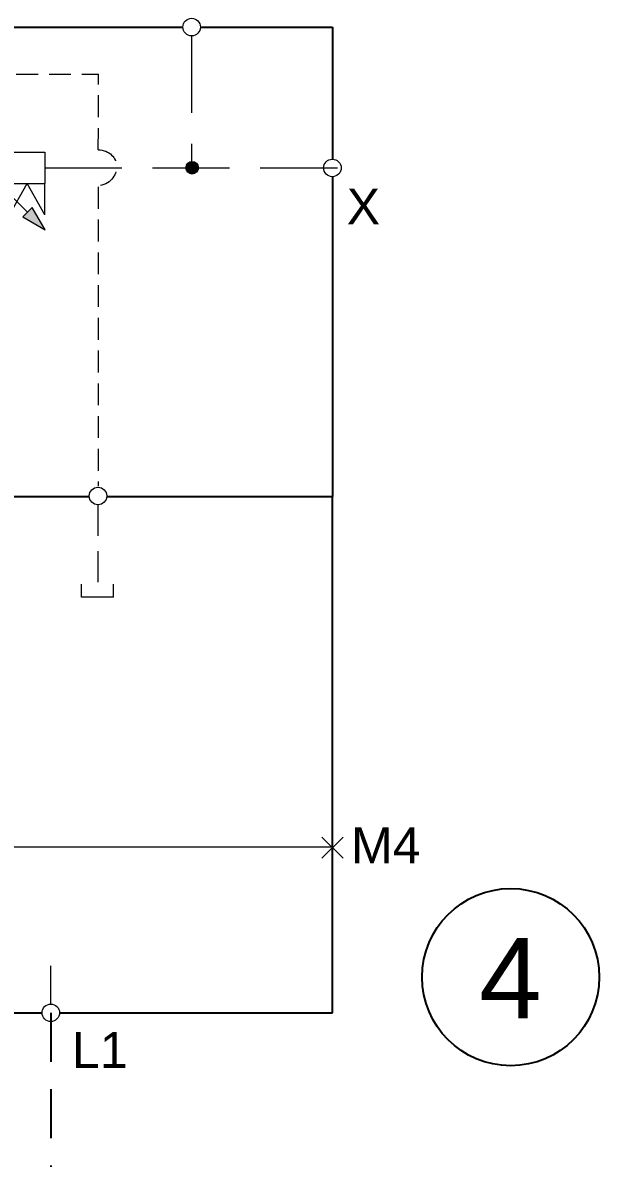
# Model space of a CAD drawing. Header units: inches. Extents: x -45549 to -45252, y 2679 to 2889.
# Drawn here: x -45495.01 to -45481.8, y 2711.41 to 2737.42 of the extents above; entities that cross this region are included whole.
import ezdxf

# ---------------------------------------------------------------- set-up
doc = ezdxf.new("R2010")
doc.units = ezdxf.units.IN
doc.header["$MEASUREMENT"] = 0
for name, pattern in [('AI-Linetype-1', [2.469446, 1.76389, -0.705556]), ('AI-Linetype-2', [2.469446, 1.76389, -0.705556]), ('AI-Linetype-20', [1.058334, 0.705556, -0.352778]), ('DASHED', [0.75, 0.5, -0.25]), ('HIDDEN', [3.5, 2.25, -1.25])]:
    doc.linetypes.add(name, pattern=pattern)
doc.layers.add('katman 1', color=7, linetype='Continuous')
doc.styles.get("Standard").update_dxf_attribs({"font": 'arial.ttf'})

msp = doc.modelspace()

# ---------------------------------------------------------------- linework, layer by layer
at = {"color": 2, "linetype": 'ByBlock'}
for p, q in [((-45505.114, 2737.32), (-45491.339, 2737.32)), ((-45490.937, 2737.32), (-45487.913, 2737.32)), ((-45487.913, 2737.32), (-45487.913, 2734.295)), ((-45487.913, 2733.894), (-45487.913, 2726.569)), ((-45497.388, 2726.569), (-45493.482, 2726.569)), ((-45493.082, 2726.569), (-45487.913, 2726.569)), ((-45487.913, 2714.744), (-45487.913, 2726.569)), ((-45507.063, 2714.744), (-45494.564, 2714.744)), ((-45494.163, 2714.744), (-45487.913, 2714.744))]:
    msp.add_line(p, q, dxfattribs=at)
at = {"color": 4, "linetype": 'HIDDEN', "ltscale": 0.5}
msp.add_line((-45494.363, 2714.744), (-45494.363, 2693.368), dxfattribs=at)
at = {"color": 7, "linetype": 'Continuous'}
msp.add_circle((-45483.83, 2715.56), 2.029, dxfattribs=at)
at = {"layer": 'katman 1', "color": 7, "linetype": 'AI-Linetype-2', "lineweight": 9}
msp.add_line((-45491.138, 2737.119), (-45491.138, 2734.095), dxfattribs=at)
at = {"layer": 'katman 1', "color": 7, "linetype": 'DASHED', "lineweight": 9}
for p, q in [((-45496.653, 2736.245), (-45493.272, 2736.245)), ((-45493.275, 2734.508), (-45493.272, 2736.245)), ((-45493.28, 2733.66), (-45493.28, 2726.808))]:
    msp.add_line(p, q, dxfattribs=at)
at = {"layer": 'katman 1', "color": 7, "lineweight": 9}
for p, q in [((-45496.115, 2734.453), (-45494.503, 2734.453)), ((-45494.503, 2734.453), (-45494.503, 2733.736)), ((-45496.115, 2733.736), (-45494.503, 2733.736)), ((-45499.645, 2718.546), (-45487.95, 2718.546)), ((-45488.155, 2718.767), (-45487.668, 2718.281)), ((-45487.668, 2718.767), (-45488.155, 2718.281)), ((-45494.363, 2714.944), (-45494.363, 2715.819))]:
    msp.add_line(p, q, dxfattribs=at)
at = {"layer": 'katman 1', "color": 7, "lineweight": 18}
for p, q in [((-45495.818, 2734.004), (-45494.895, 2733.081)), ((-45495.309, 2733.02), (-45494.906, 2733.736)), ((-45494.503, 2733.02), (-45494.906, 2733.736)), ((-45494.503, 2733.02), (-45494.503, 2733.736)), ((-45494.788, 2733.188), (-45495.001, 2732.974)), ((-45494.494, 2732.68), (-45494.788, 2733.188)), ((-45495.001, 2732.974), (-45494.494, 2732.68)), ((-45493.656, 2724.264), (-45493.656, 2724.56)), ((-45492.928, 2724.264), (-45492.928, 2724.56)), ((-45492.928, 2724.264), (-45493.656, 2724.264))]:
    msp.add_line(p, q, dxfattribs=at)
at = {"layer": 'katman 1', "color": 7, "linetype": 'AI-Linetype-1', "lineweight": 9}
msp.add_line((-45494.503, 2734.095), (-45487.178, 2734.095), dxfattribs=at)
at = {"layer": 'katman 1', "color": 7, "lineweight": 0}
for p, q in [((-45494.788, 2733.188), (-45495.001, 2732.974)), ((-45494.494, 2732.68), (-45494.788, 2733.188)), ((-45495.001, 2732.974), (-45494.494, 2732.68))]:
    msp.add_line(p, q, dxfattribs=at)
at = {"layer": 'katman 1', "color": 7, "linetype": 'AI-Linetype-20', "lineweight": 9}
msp.add_line((-45493.282, 2726.373), (-45493.282, 2724.436), dxfattribs=at)
at = {"layer": 'katman 1', "color": 7, "lineweight": 9}
for points in [[(-45490.937, 2737.32), (-45490.937, 2737.431), (-45491.027, 2737.521), (-45491.138, 2737.521), (-45491.249, 2737.521), (-45491.339, 2737.431), (-45491.339, 2737.32), (-45491.339, 2737.209), (-45491.249, 2737.119), (-45491.138, 2737.119), (-45491.027, 2737.119), (-45490.937, 2737.209), (-45490.937, 2737.32)], [(-45491.269, 2734.098), (-45491.269, 2734.019), (-45491.205, 2733.954), (-45491.125, 2733.954), (-45491.045, 2733.954), (-45490.981, 2734.019), (-45490.981, 2734.098), (-45490.981, 2734.178), (-45491.045, 2734.242), (-45491.125, 2734.242), (-45491.205, 2734.242), (-45491.269, 2734.178), (-45491.269, 2734.098)], [(-45491.269, 2734.098), (-45491.269, 2734.019), (-45491.205, 2733.954), (-45491.125, 2733.954), (-45491.045, 2733.954), (-45490.981, 2734.019), (-45490.981, 2734.098), (-45490.981, 2734.178), (-45491.045, 2734.242), (-45491.125, 2734.242), (-45491.205, 2734.242), (-45491.269, 2734.178), (-45491.269, 2734.098)], [(-45491.239, 2734.095), (-45491.239, 2734.039), (-45491.194, 2733.994), (-45491.138, 2733.994), (-45491.083, 2733.994), (-45491.038, 2734.039), (-45491.038, 2734.095), (-45491.038, 2734.15), (-45491.083, 2734.195), (-45491.138, 2734.195), (-45491.194, 2734.195), (-45491.239, 2734.15), (-45491.239, 2734.095)], [(-45487.712, 2734.095), (-45487.712, 2734.205), (-45487.802, 2734.295), (-45487.913, 2734.295), (-45488.024, 2734.295), (-45488.114, 2734.205), (-45488.114, 2734.095), (-45488.114, 2733.984), (-45488.024, 2733.894), (-45487.913, 2733.894), (-45487.802, 2733.894), (-45487.712, 2733.984), (-45487.712, 2734.095)], [(-45493.081, 2726.581), (-45493.081, 2726.691), (-45493.171, 2726.78), (-45493.282, 2726.78), (-45493.393, 2726.78), (-45493.483, 2726.691), (-45493.483, 2726.581), (-45493.483, 2726.47), (-45493.393, 2726.381), (-45493.282, 2726.381), (-45493.171, 2726.381), (-45493.081, 2726.47), (-45493.081, 2726.581)], [(-45494.163, 2714.744), (-45494.163, 2714.854), (-45494.253, 2714.944), (-45494.363, 2714.944), (-45494.474, 2714.944), (-45494.564, 2714.854), (-45494.564, 2714.744), (-45494.564, 2714.633), (-45494.474, 2714.543), (-45494.363, 2714.543), (-45494.253, 2714.543), (-45494.163, 2714.633), (-45494.163, 2714.744)]]:
    msp.add_open_spline(points, degree=3, knots=[0, 0, 0, 0, 1, 1, 1, 2, 2, 2, 3, 3, 3, 4, 4, 4, 4], dxfattribs=at)
at = {"layer": 'katman 1', "color": 7, "linetype": 'DASHED', "lineweight": 9}
msp.add_open_spline([(-45493.275, 2734.508), (-45493.023, 2734.508), (-45492.854, 2734.317), (-45492.854, 2734.125), (-45492.854, 2733.933), (-45493.002, 2733.687), (-45493.296, 2733.687)], degree=3, knots=[0, 0, 0, 0, 1, 1, 1, 2, 2, 2, 2], dxfattribs=at)
at = {"layer": 'katman 1', "color": 7, "lineweight": 0}
for points in [[(-45487.712, 2734.095), (-45487.712, 2734.205), (-45487.802, 2734.295), (-45487.913, 2734.295), (-45488.024, 2734.295), (-45488.114, 2734.205), (-45488.114, 2734.095), (-45488.114, 2733.984), (-45488.024, 2733.894), (-45487.913, 2733.894), (-45487.802, 2733.894), (-45487.712, 2733.984), (-45487.712, 2734.095)], [(-45493.081, 2726.581), (-45493.081, 2726.691), (-45493.171, 2726.78), (-45493.282, 2726.78), (-45493.393, 2726.78), (-45493.483, 2726.691), (-45493.483, 2726.581), (-45493.483, 2726.47), (-45493.393, 2726.381), (-45493.282, 2726.381), (-45493.171, 2726.381), (-45493.081, 2726.47), (-45493.081, 2726.581)]]:
    msp.add_open_spline(points, degree=3, knots=[0, 0, 0, 0, 1, 1, 1, 2, 2, 2, 3, 3, 3, 4, 4, 4, 4], dxfattribs=at)
at = {"layer": 'katman 1', "color": 7, "linetype": 'Continuous', "lineweight": 9}
for points in [[(-45491.227, 2733.996), (-45491.269, 2734.098), (-45491.227, 2734.2)], [(-45491.125, 2733.954), (-45491.227, 2734.2), (-45491.125, 2734.242)], [(-45491.227, 2733.996), (-45491.227, 2734.2), (-45491.125, 2733.954)], [(-45491.125, 2733.954), (-45491.125, 2734.242), (-45491.023, 2733.996)], [(-45491.023, 2733.996), (-45491.125, 2734.242), (-45491.023, 2734.2)], [(-45491.023, 2733.996), (-45491.023, 2734.2), (-45490.981, 2734.098)]]:
    msp.add_solid(points, dxfattribs=at)
at = {"layer": 'katman 1', "color": 7, "linetype": 'Continuous'}
for points in [[(-45494.788, 2732.85), (-45495.001, 2732.974), (-45494.788, 2733.188)], [(-45494.788, 2732.85), (-45494.788, 2733.188), (-45494.494, 2732.68)]]:
    msp.add_solid(points, dxfattribs=at)

# ---------------------------------------------------------------- texts
at = {"color": 7, "linetype": 'Continuous'}
msp.add_text('4', height=1.842, dxfattribs=at).set_placement((-45484.551, 2714.617))
at = {"layer": 'katman 1', "color": 7}
for s, height, p in [('X', 0.822, (-45487.586, 2732.801)), ('M4', 0.8216, (-45487.487, 2718.166)), ('L1', 0.8216, (-45493.88, 2713.48))]:
    msp.add_text(s, height=height, dxfattribs=at).set_placement(p)

doc.saveas('drawing.dxf')
